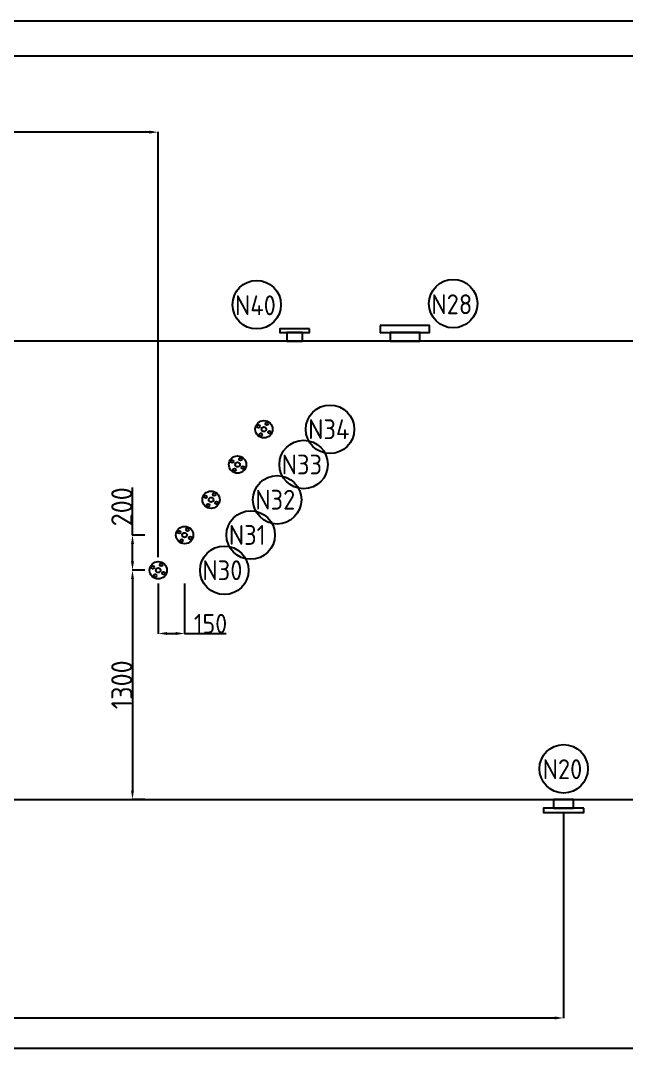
# Model space of a CAD drawing. Header units: inches. Extents: x 24244 to 45259, y -33 to 12215.
# Drawn here: x 34442 to 37875, y 6257 to 12215 of the extents above; entities that cross this region are included whole.
import ezdxf

# ---------------------------------------------------------------- set-up
doc = ezdxf.new("R2010")
doc.units = ezdxf.units.IN
doc.header["$LTSCALE"] = 40
doc.header["$MEASUREMENT"] = 0
doc.linetypes.add('CENTER2', pattern=[1.125, 0.75, -0.125, 0.125, -0.125])
doc.layers.add('fitting', color=7, linetype='CENTER2')
doc.styles.get("Standard").update_dxf_attribs({"font": 'isocp.shx', "height": 110, "bigfont": '@extfont2.shx'})
doc.dimstyles.new('ISO-25', dxfattribs={"dimtxt": 120, "dimasz": 50, "dimexe": 1.25, "dimexo": 75, "dimtad": 1, "dimtxsty": 'Standard', "dimcen": 0, "dimclrd": 1, "dimclre": 1, "dimclrt": 1, "dimazin": 0, "dimtfac": 1, "dimtmove": 0, "dimatfit": 3, "dimfxl": 1, "dimtfillclr": 1, "dimarcsym": 0})

# ---------------------------------------------------------------- blocks, each defined once
blk = doc.blocks.new('*D82')
at = {"color": 1, "lineweight": -2, "transparency": 16777216}
for p, q in [((29120.8, 7723.4), (29120.8, 6385.5)), ((38370.8, 7723.4), (38370.8, 6385.5)), ((29170.8, 6386.8), (38320.8, 6386.8))]:
    blk.add_line(p, q, dxfattribs=at)
at = {"color": 1, "transparency": 16777216}
for points in [[(29170.8, 6395.1), (29170.8, 6378.5), (29120.8, 6386.8)], [(38320.8, 6395.1), (38320.8, 6378.5), (38370.8, 6386.8)]]:
    blk.add_solid(points, dxfattribs=at)
at = {"layer": 'Defpoints', "color": 0, "transparency": 16777216}
for p in [(29120.8, 7798.4), (38370.8, 7798.4), (38370.8, 6386.8)]:
    blk.add_point(p, dxfattribs=at)
at = {"color": 1, "transparency": 16777216, "insert": (33790, 6447.5), "char_height": 120, "attachment_point": 5}
blk.add_mtext('9250', dxfattribs=at)
blk = doc.blocks.new('*D83')
at = {"color": 1, "lineweight": -2, "transparency": 16777216}
for p, q in [((29120.8, 7723.4), (29120.8, 6557)), ((37520.8, 7723.4), (37520.8, 6557)), ((29170.8, 6558.2), (37470.8, 6558.2))]:
    blk.add_line(p, q, dxfattribs=at)
at = {"color": 1, "transparency": 16777216}
for points in [[(29170.8, 6566.6), (29170.8, 6549.9), (29120.8, 6558.2)], [(37470.8, 6566.6), (37470.8, 6549.9), (37520.8, 6558.2)]]:
    blk.add_solid(points, dxfattribs=at)
at = {"layer": 'Defpoints', "color": 0, "transparency": 16777216}
for p in [(29120.8, 7798.4), (37520.8, 7798.4), (37520.8, 6558.2)]:
    blk.add_point(p, dxfattribs=at)
at = {"color": 1, "transparency": 16777216, "insert": (33320.8, 6618.9), "char_height": 120, "attachment_point": 5}
blk.add_mtext('8400', dxfattribs=at)
blk = doc.blocks.new('*U86')
blk.add_circle((0, 0), 7.9)
blk = doc.blocks.new('*U87')
at = {"color": 0, "linetype": 'ByBlock', "lineweight": -2, "transparency": 16777216}
blk.add_blockref('*U86', (32121.5, 4547.4), dxfattribs=at)
for p, rotation in [((32086.6, 4512.4), 90), ((32121.5, 4477.5), 180), ((32156.4, 4512.4), 270)]:
    blk.add_blockref('*U86', p, dxfattribs=dict(at, rotation=rotation))
blk = doc.blocks.new('*U94')
blk.add_circle((0, 0), 7.9)
blk = doc.blocks.new('*U95')
at = {"color": 0, "linetype": 'ByBlock', "lineweight": -2, "transparency": 16777216}
blk.add_blockref('*U94', (32121.5, 4547.4), dxfattribs=at)
for p, rotation in [((32086.6, 4512.4), 90), ((32121.5, 4477.5), 180), ((32156.4, 4512.4), 270)]:
    blk.add_blockref('*U94', p, dxfattribs=dict(at, rotation=rotation))
blk = doc.blocks.new('*U96')
blk.add_circle((0, 0), 7.9)
blk = doc.blocks.new('*U97')
at = {"color": 0, "linetype": 'ByBlock', "lineweight": -2, "transparency": 16777216}
blk.add_blockref('*U96', (32121.5, 4547.4), dxfattribs=at)
for p, rotation in [((32086.6, 4512.4), 90), ((32121.5, 4477.5), 180), ((32156.4, 4512.4), 270)]:
    blk.add_blockref('*U96', p, dxfattribs=dict(at, rotation=rotation))
blk = doc.blocks.new('*U98')
blk.add_circle((0, 0), 7.9)
blk = doc.blocks.new('*U99')
at = {"color": 0, "linetype": 'ByBlock', "lineweight": -2, "transparency": 16777216}
blk.add_blockref('*U98', (32121.5, 4547.4), dxfattribs=at)
for p, rotation in [((32086.6, 4512.4), 90), ((32121.5, 4477.5), 180), ((32156.4, 4512.4), 270)]:
    blk.add_blockref('*U98', p, dxfattribs=dict(at, rotation=rotation))
blk = doc.blocks.new('*U100')
blk.add_circle((0, 0), 7.9)
blk = doc.blocks.new('*U101')
at = {"color": 0, "linetype": 'ByBlock', "lineweight": -2, "transparency": 16777216}
blk.add_blockref('*U100', (32121.5, 4547.4), dxfattribs=at)
for p, rotation in [((32086.6, 4512.4), 90), ((32121.5, 4477.5), 180), ((32156.4, 4512.4), 270)]:
    blk.add_blockref('*U100', p, dxfattribs=dict(at, rotation=rotation))
blk = doc.blocks.new('*U102')
blk.add_circle((0, 0), 7.9)
blk = doc.blocks.new('*U103')
at = {"color": 0, "linetype": 'ByBlock', "lineweight": -2, "transparency": 16777216}
blk.add_blockref('*U102', (32121.5, 4547.4), dxfattribs=at)
for p, rotation in [((32086.6, 4512.4), 90), ((32121.5, 4477.5), 180), ((32156.4, 4512.4), 270)]:
    blk.add_blockref('*U102', p, dxfattribs=dict(at, rotation=rotation))
blk = doc.blocks.new('*U104')
blk.add_circle((0, 0), 7.9)
blk = doc.blocks.new('*U105')
at = {"color": 0, "linetype": 'ByBlock', "lineweight": -2, "transparency": 16777216}
blk.add_blockref('*U104', (32121.5, 4547.4), dxfattribs=at)
for p, rotation in [((32086.6, 4512.4), 90), ((32121.5, 4477.5), 180), ((32156.4, 4512.4), 270)]:
    blk.add_blockref('*U104', p, dxfattribs=dict(at, rotation=rotation))
blk = doc.blocks.new('*U106')
blk.add_circle((0, 0), 7.9)
blk = doc.blocks.new('*U107')
at = {"color": 0, "linetype": 'ByBlock', "lineweight": -2, "transparency": 16777216}
blk.add_blockref('*U106', (32121.5, 4547.4), dxfattribs=at)
for p, rotation in [((32086.6, 4512.4), 90), ((32121.5, 4477.5), 180), ((32156.4, 4512.4), 270)]:
    blk.add_blockref('*U106', p, dxfattribs=dict(at, rotation=rotation))
blk = doc.blocks.new('*U108')
blk.add_circle((0, 0), 7.9)
blk = doc.blocks.new('*U109')
at = {"color": 0, "linetype": 'ByBlock', "lineweight": -2, "transparency": 16777216}
blk.add_blockref('*U108', (32121.5, 4547.4), dxfattribs=at)
for p, rotation in [((32086.6, 4512.4), 90), ((32121.5, 4477.5), 180), ((32156.4, 4512.4), 270)]:
    blk.add_blockref('*U108', p, dxfattribs=dict(at, rotation=rotation))
blk = doc.blocks.new('*U110')
blk.add_circle((0, 0), 7.9)
blk = doc.blocks.new('*U111')
at = {"color": 0, "linetype": 'ByBlock', "lineweight": -2, "transparency": 16777216}
blk.add_blockref('*U110', (32121.5, 4547.4), dxfattribs=at)
for p, rotation in [((32086.6, 4512.4), 90), ((32121.5, 4477.5), 180), ((32156.4, 4512.4), 270)]:
    blk.add_blockref('*U110', p, dxfattribs=dict(at, rotation=rotation))
blk = doc.blocks.new('*U112')
blk.add_circle((0, 0), 7.9)
blk = doc.blocks.new('*U113')
at = {"color": 0, "linetype": 'ByBlock', "lineweight": -2, "transparency": 16777216}
blk.add_blockref('*U112', (32121.5, 4547.4), dxfattribs=at)
for p, rotation in [((32086.6, 4512.4), 90), ((32121.5, 4477.5), 180), ((32156.4, 4512.4), 270)]:
    blk.add_blockref('*U112', p, dxfattribs=dict(at, rotation=rotation))
blk = doc.blocks.new('*U114')
blk.add_circle((0, 0), 7.9)
blk = doc.blocks.new('*U115')
at = {"color": 0, "linetype": 'ByBlock', "lineweight": -2, "transparency": 16777216}
blk.add_blockref('*U114', (32121.5, 4547.4), dxfattribs=at)
for p, rotation in [((32086.6, 4512.4), 90), ((32121.5, 4477.5), 180), ((32156.4, 4512.4), 270)]:
    blk.add_blockref('*U114', p, dxfattribs=dict(at, rotation=rotation))
blk = doc.blocks.new('*U116')
blk.add_circle((0, 0), 7.9)
blk = doc.blocks.new('*U117')
at = {"color": 0, "linetype": 'ByBlock', "lineweight": -2, "transparency": 16777216}
blk.add_blockref('*U116', (32121.5, 4547.4), dxfattribs=at)
for p, rotation in [((32086.6, 4512.4), 90), ((32121.5, 4477.5), 180), ((32156.4, 4512.4), 270)]:
    blk.add_blockref('*U116', p, dxfattribs=dict(at, rotation=rotation))
blk = doc.blocks.new('*U118')
blk.add_circle((0, 0), 7.9)
blk = doc.blocks.new('*U119')
at = {"color": 0, "linetype": 'ByBlock', "lineweight": -2, "transparency": 16777216}
blk.add_blockref('*U118', (32121.5, 4547.4), dxfattribs=at)
for p, rotation in [((32086.6, 4512.4), 90), ((32121.5, 4477.5), 180), ((32156.4, 4512.4), 270)]:
    blk.add_blockref('*U118', p, dxfattribs=dict(at, rotation=rotation))
blk = doc.blocks.new('*U120')
blk.add_circle((0, 0), 7.9)
blk = doc.blocks.new('*U121')
at = {"color": 0, "linetype": 'ByBlock', "lineweight": -2, "transparency": 16777216}
blk.add_blockref('*U120', (32121.5, 4547.4), dxfattribs=at)
for p, rotation in [((32086.6, 4512.4), 90), ((32121.5, 4477.5), 180), ((32156.4, 4512.4), 270)]:
    blk.add_blockref('*U120', p, dxfattribs=dict(at, rotation=rotation))
blk = doc.blocks.new('*U122')
blk.add_circle((0, 0), 7.9)
blk = doc.blocks.new('*U123')
at = {"color": 0, "linetype": 'ByBlock', "lineweight": -2, "transparency": 16777216}
blk.add_blockref('*U122', (32121.5, 4547.4), dxfattribs=at)
for p, rotation in [((32086.6, 4512.4), 90), ((32121.5, 4477.5), 180), ((32156.4, 4512.4), 270)]:
    blk.add_blockref('*U122', p, dxfattribs=dict(at, rotation=rotation))
blk = doc.blocks.new('*U124')
blk.add_circle((0, 0), 7.9)
blk = doc.blocks.new('*U125')
at = {"color": 0, "linetype": 'ByBlock', "lineweight": -2, "transparency": 16777216}
blk.add_blockref('*U124', (32121.5, 4547.4), dxfattribs=at)
for p, rotation in [((32086.6, 4512.4), 90), ((32121.5, 4477.5), 180), ((32156.4, 4512.4), 270)]:
    blk.add_blockref('*U124', p, dxfattribs=dict(at, rotation=rotation))
blk = doc.blocks.new('*U126')
blk.add_circle((0, 0), 7.9)
blk = doc.blocks.new('*U127')
at = {"color": 0, "linetype": 'ByBlock', "lineweight": -2, "transparency": 16777216}
blk.add_blockref('*U126', (32121.5, 4547.4), dxfattribs=at)
for p, rotation in [((32086.6, 4512.4), 90), ((32121.5, 4477.5), 180), ((32156.4, 4512.4), 270)]:
    blk.add_blockref('*U126', p, dxfattribs=dict(at, rotation=rotation))
blk = doc.blocks.new('*U128')
blk.add_circle((0, 0), 7.9)
blk = doc.blocks.new('*U129')
at = {"color": 0, "linetype": 'ByBlock', "lineweight": -2, "transparency": 16777216}
blk.add_blockref('*U128', (32121.5, 4547.4), dxfattribs=at)
for p, rotation in [((32086.6, 4512.4), 90), ((32121.5, 4477.5), 180), ((32156.4, 4512.4), 270)]:
    blk.add_blockref('*U128', p, dxfattribs=dict(at, rotation=rotation))
blk = doc.blocks.new('*U130')
blk.add_circle((0, 0), 7.9)
blk = doc.blocks.new('*U131')
at = {"color": 0, "linetype": 'ByBlock', "lineweight": -2, "transparency": 16777216}
blk.add_blockref('*U130', (32121.5, 4547.4), dxfattribs=at)
for p, rotation in [((32086.6, 4512.4), 90), ((32121.5, 4477.5), 180), ((32156.4, 4512.4), 270)]:
    blk.add_blockref('*U130', p, dxfattribs=dict(at, rotation=rotation))
blk = doc.blocks.new('*U132')
blk.add_circle((0, 0), 7.9)
blk = doc.blocks.new('*U133')
at = {"color": 0, "linetype": 'ByBlock', "lineweight": -2, "transparency": 16777216}
blk.add_blockref('*U132', (32121.5, 4547.4), dxfattribs=at)
for p, rotation in [((32086.6, 4512.4), 90), ((32121.5, 4477.5), 180), ((32156.4, 4512.4), 270)]:
    blk.add_blockref('*U132', p, dxfattribs=dict(at, rotation=rotation))
blk = doc.blocks.new('*U134')
blk.add_circle((0, 0), 7.9)
blk = doc.blocks.new('*U135')
at = {"color": 0, "linetype": 'ByBlock', "lineweight": -2, "transparency": 16777216}
blk.add_blockref('*U134', (32121.5, 4547.4), dxfattribs=at)
for p, rotation in [((32086.6, 4512.4), 90), ((32121.5, 4477.5), 180), ((32156.4, 4512.4), 270)]:
    blk.add_blockref('*U134', p, dxfattribs=dict(at, rotation=rotation))
blk = doc.blocks.new('*U136')
blk.add_circle((0, 0), 7.9)
blk = doc.blocks.new('*U137')
at = {"color": 0, "linetype": 'ByBlock', "lineweight": -2, "transparency": 16777216}
blk.add_blockref('*U136', (32121.5, 4547.4), dxfattribs=at)
for p, rotation in [((32086.6, 4512.4), 90), ((32121.5, 4477.5), 180), ((32156.4, 4512.4), 270)]:
    blk.add_blockref('*U136', p, dxfattribs=dict(at, rotation=rotation))
blk = doc.blocks.new('*U138')
blk.add_circle((0, 0), 7.9)
blk = doc.blocks.new('*U139')
at = {"color": 0, "linetype": 'ByBlock', "lineweight": -2, "transparency": 16777216}
blk.add_blockref('*U138', (32121.5, 4547.4), dxfattribs=at)
for p, rotation in [((32086.6, 4512.4), 90), ((32121.5, 4477.5), 180), ((32156.4, 4512.4), 270)]:
    blk.add_blockref('*U138', p, dxfattribs=dict(at, rotation=rotation))
blk = doc.blocks.new('*U140')
blk.add_circle((0, 0), 7.9)
blk = doc.blocks.new('*U141')
at = {"color": 0, "linetype": 'ByBlock', "lineweight": -2, "transparency": 16777216}
blk.add_blockref('*U140', (32121.5, 4547.4), dxfattribs=at)
for p, rotation in [((32086.6, 4512.4), 90), ((32121.5, 4477.5), 180), ((32156.4, 4512.4), 270)]:
    blk.add_blockref('*U140', p, dxfattribs=dict(at, rotation=rotation))
blk = doc.blocks.new('*D142')
at = {"color": 1, "lineweight": -2, "transparency": 16777216}
for p, q in [((35145.8, 9098.4), (35073.8, 9098.4)), ((35075, 9048.4), (35075, 7848.4)), ((35145.8, 7798.4), (35073.8, 7798.4))]:
    blk.add_line(p, q, dxfattribs=at)
at = {"color": 1, "transparency": 16777216}
for points in [[(35066.7, 9048.4), (35083.4, 9048.4), (35075, 9098.4)], [(35066.7, 7848.4), (35083.4, 7848.4), (35075, 7798.4)]]:
    blk.add_solid(points, dxfattribs=at)
at = {"layer": 'Defpoints', "color": 0, "transparency": 16777216}
for p in [(35220.8, 9098.4), (35075, 7798.4), (35220.8, 7798.4)]:
    blk.add_point(p, dxfattribs=at)
at = {"color": 1, "transparency": 16777216, "insert": (35014.4, 8448.4), "char_height": 120, "attachment_point": 5, "rotation": 90}
blk.add_mtext('1300', dxfattribs=at)
blk = doc.blocks.new('*D143')
at = {"color": 1, "lineweight": -2, "transparency": 16777216}
for p, q in [((35220.8, 9023.4), (35220.8, 8738.5)), ((35370.8, 9023.4), (35370.8, 8738.5)), ((35270.8, 8739.7), (35320.8, 8739.7)), ((35370.8, 8739.7), (35606.1, 8739.7))]:
    blk.add_line(p, q, dxfattribs=at)
at = {"color": 1, "transparency": 16777216}
for points in [[(35270.8, 8748), (35270.8, 8731.4), (35220.8, 8739.7)], [(35320.8, 8748), (35320.8, 8731.4), (35370.8, 8739.7)]]:
    blk.add_solid(points, dxfattribs=at)
at = {"layer": 'Defpoints', "color": 0, "transparency": 16777216}
for p in [(35220.8, 9098.4), (35370.8, 9098.4), (35370.8, 8739.7)]:
    blk.add_point(p, dxfattribs=at)
at = {"color": 1, "transparency": 16777216, "insert": (35517.5, 8795.3), "char_height": 110, "attachment_point": 5}
blk.add_mtext('150', dxfattribs=at)
blk = doc.blocks.new('*D144')
at = {"color": 1, "lineweight": -2, "transparency": 16777216}
for p, q in [((35075, 9298.4), (35075, 9568.8)), ((35145.8, 9298.4), (35073.8, 9298.4)), ((35075, 9148.4), (35075, 9248.4)), ((35145.8, 9098.4), (35073.8, 9098.4))]:
    blk.add_line(p, q, dxfattribs=at)
at = {"color": 1, "transparency": 16777216}
for points in [[(35066.7, 9248.4), (35083.4, 9248.4), (35075, 9298.4)], [(35066.7, 9148.4), (35083.4, 9148.4), (35075, 9098.4)]]:
    blk.add_solid(points, dxfattribs=at)
at = {"layer": 'Defpoints', "color": 0, "transparency": 16777216}
for p in [(35075, 9298.4), (35220.8, 9298.4), (35220.8, 9098.4)]:
    blk.add_point(p, dxfattribs=at)
at = {"color": 1, "transparency": 16777216, "insert": (35014.4, 9458.6), "char_height": 120, "attachment_point": 5, "rotation": 90}
blk.add_mtext('200', dxfattribs=at)
blk = doc.blocks.new('*D244')
at = {"color": 1, "lineweight": -2, "transparency": 16777216}
for p, q in [((29120.8, 9173.4), (29120.8, 11585.7)), ((35170.8, 11584.4), (29170.8, 11584.4)), ((35220.8, 9173.4), (35220.8, 11585.7))]:
    blk.add_line(p, q, dxfattribs=at)
at = {"color": 1, "transparency": 16777216}
for points in [[(29170.8, 11592.8), (29170.8, 11576.1), (29120.8, 11584.4)], [(35170.8, 11592.8), (35170.8, 11576.1), (35220.8, 11584.4)]]:
    blk.add_solid(points, dxfattribs=at)
at = {"layer": 'Defpoints', "color": 0, "transparency": 16777216}
for p in [(29120.8, 11584.4), (29120.8, 9098.4), (35220.8, 9098.4)]:
    blk.add_point(p, dxfattribs=at)
at = {"color": 1, "transparency": 16777216, "insert": (32170.8, 11640.1), "char_height": 110, "attachment_point": 5}
blk.add_mtext('6100', dxfattribs=at)

msp = doc.modelspace()

# ---------------------------------------------------------------- linework, layer by layer
msp.add_line((29120.79, 7798.406), (38820.79, 7798.406))
at = {"ltscale": 0.2}
msp.add_lwpolyline([(45258.872, -32.751), (24243.895, -32.751), (24243.895, 12214.906), (45258.872, 12214.906)], close=True, dxfattribs=at)
for points in [[(45086.249, 12016.071), (24471.36, 12016.071), (24444.216, 167.288), (45059.105, 167.288)], [(36481.09, 10488.006), (36481.09, 10448.406), (36760.49, 10448.406), (36760.49, 10488.006)], [(36079.864, 10467.456), (35911.716, 10467.456), (35911.716, 10448.406), (36079.864, 10448.406)], [(36040.24, 10448.406), (35951.34, 10448.406), (35951.34, 10398.406), (36040.24, 10398.406)], [(36536.64, 10398.406), (36704.94, 10398.406), (36704.94, 10448.406), (36536.64, 10448.406)], [(37635.09, 7748.739), (37406.49, 7748.739), (37406.49, 7724.863), (37635.09, 7724.863)], [(37463.64, 7748.739), (37577.94, 7748.739), (37577.94, 7798.406), (37463.64, 7798.406)]]:
    msp.add_lwpolyline(points, close=True)
msp.add_lwpolyline([(38820.79, 10398.406), (29120.79, 10398.406)])
for centre, radius in [((35779.962, 10605.257), 137.5), ((36894.495, 10611.256), 137.5), ((36195.794, 9898.404), 137.5), ((35820.793, 9898.404), 49.25), ((35820.793, 9898.404), 49.25), ((35820.793, 9898.404), 49.25), ((35820.793, 9898.404), 49.25), ((35820.793, 9898.404), 49.25), ((35820.793, 9898.404), 13.35), ((35820.793, 9898.404), 13.35), ((35820.793, 9898.404), 13.35), ((35820.793, 9898.404), 13.35), ((35820.793, 9898.404), 13.35), ((36045.793, 9698.404), 137.5), ((35670.792, 9698.404), 49.25), ((35670.792, 9698.404), 49.25), ((35670.792, 9698.404), 49.25), ((35670.792, 9698.404), 49.25), ((35670.792, 9698.404), 49.25), ((35670.792, 9698.404), 13.35), ((35670.792, 9698.404), 13.35), ((35670.792, 9698.404), 13.35), ((35670.792, 9698.404), 13.35), ((35670.792, 9698.404), 13.35), ((35895.792, 9498.405), 137.5), ((35520.791, 9498.405), 49.25), ((35520.791, 9498.405), 49.25), ((35520.791, 9498.405), 49.25), ((35520.791, 9498.405), 49.25), ((35520.791, 9498.405), 49.25), ((35520.791, 9498.405), 13.35), ((35520.791, 9498.405), 13.35), ((35520.791, 9498.405), 13.35), ((35520.791, 9498.405), 13.35), ((35520.791, 9498.405), 13.35), ((35745.792, 9298.405), 137.5), ((35370.791, 9298.405), 49.25), ((35370.791, 9298.405), 49.25), ((35370.791, 9298.405), 49.25), ((35370.791, 9298.405), 49.25), ((35370.791, 9298.405), 49.25), ((35370.791, 9298.405), 13.35), ((35370.791, 9298.405), 13.35), ((35370.791, 9298.405), 13.35), ((35370.791, 9298.405), 13.35), ((35370.791, 9298.405), 13.35), ((35595.791, 9098.406), 137.5), ((35220.79, 9098.406), 49.25), ((35220.79, 9098.406), 49.25), ((35220.79, 9098.406), 49.25), ((35220.79, 9098.406), 49.25), ((35220.79, 9098.406), 49.25), ((35220.79, 9098.406), 13.35), ((35220.79, 9098.406), 13.35), ((35220.79, 9098.406), 13.35), ((35220.79, 9098.406), 13.35), ((35220.79, 9098.406), 13.35), ((37521.494, 7972.114), 137.5)]:
    msp.add_circle(centre, radius)

# ---------------------------------------------------------------- block references
at = {"rotation": 151.26}
for name, p in [('*U133', (66155.025, -1590.226)), ('*U135', (66155.025, -1590.226)), ('*U137', (66155.025, -1590.226)), ('*U139', (66155.025, -1590.226)), ('*U141', (66155.025, -1590.226)), ('*U123', (66005.024, -1790.225)), ('*U125', (66005.024, -1790.225)), ('*U127', (66005.024, -1790.225)), ('*U129', (66005.024, -1790.225)), ('*U131', (66005.024, -1790.225)), ('*U113', (65855.023, -1990.225)), ('*U115', (65855.023, -1990.225)), ('*U117', (65855.023, -1990.225)), ('*U119', (65855.023, -1990.225)), ('*U121', (65855.023, -1990.225)), ('*U103', (65705.022, -2190.224)), ('*U105', (65705.022, -2190.224)), ('*U107', (65705.022, -2190.224)), ('*U109', (65705.022, -2190.224)), ('*U111', (65705.022, -2190.224)), ('*U87', (65555.022, -2390.224)), ('*U95', (65555.022, -2390.224)), ('*U97', (65555.022, -2390.224)), ('*U99', (65555.022, -2390.224)), ('*U101', (65555.022, -2390.224))]:
    msp.add_blockref(name, p, dxfattribs=at)

# ---------------------------------------------------------------- texts
at = {"layer": 'fitting'}
for s, p in [('N28', (36770.892, 10551.444)), ('N40', (35656.359, 10545.445)), ('N34', (36071.576, 9842.297)), ('N33', (35921.575, 9642.298)), ('N32', (35771.575, 9442.298)), ('N31', (35621.574, 9242.299)), ('N30', (35471.573, 9042.299)), ('N20', (37402.018, 7913.49))]:
    msp.add_text(s, height=112.5, dxfattribs=at).set_placement(p)

# ---------------------------------------------------------------- dimensions: what is measured, and where the dimension line sits
for base, p1, p2, picture, middle in [((29120.79, 11584.428), (35220.79, 9098.406), (29120.79, 9098.406), '*D244', (32170.79, 11584.428)), ((35370.791, 8739.716), (35220.79, 9098.406), (35370.791, 9098.406), '*D143', (35517.463, 8739.716)), ((38370.79, 6386.794), (29120.79, 7798.406), (38370.79, 7798.406), '*D82', (33789.972, 6386.794)), ((37520.79, 6558.234), (29120.79, 7798.406), (37520.79, 7798.406), '*D83', (33320.79, 6558.234))]:
    dim = msp.add_linear_dim(base=base, p1=p1, p2=p2, dimstyle='ISO-25')
    dim.commit()
    dim.dimension.update_dxf_attribs({"geometry": picture, "text_midpoint": middle, "dimtype": 160})
for base, p2, picture, middle in [((35075.035, 9298.405), (35220.79, 9298.405), '*D144', (35014.398, 9458.601)), ((35075.035, 7798.406), (35220.79, 7798.406), '*D142', (35014.41, 8448.406))]:
    dim = msp.add_linear_dim(base=base, p1=(35220.79, 9098.406), p2=p2, angle=90, dimstyle='ISO-25')
    dim.commit()
    dim.dimension.update_dxf_attribs({"geometry": picture, "text_midpoint": middle})

doc.saveas('drawing.dxf')
